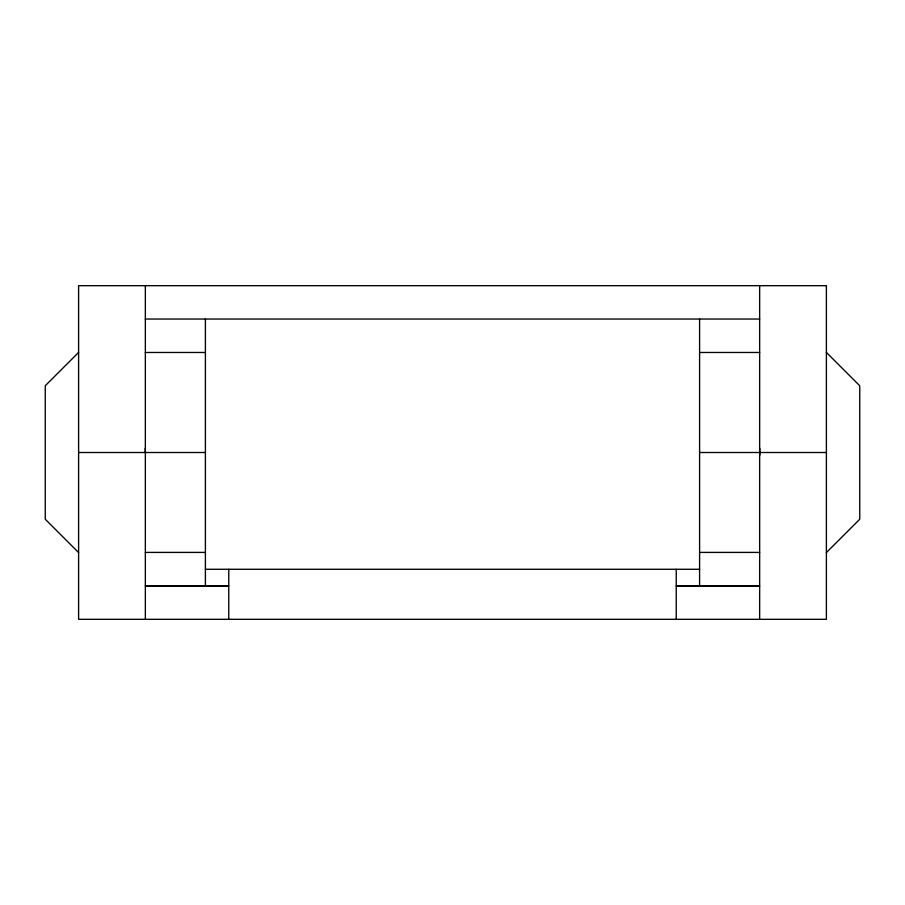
<?xml version="1.0" encoding="UTF-8"?>
<svg xmlns="http://www.w3.org/2000/svg" width="905" height="905" viewBox="0 0 905 905"><rect width="100%" height="100%" fill="white"/><g stroke="black" fill="none" stroke-linecap="round" stroke-linejoin="round"><path stroke-width="1.36" d="M759.759 448.28L759.748 455.317M78.611 352.407L45.25 385.768L45.25 519.232L78.611 552.593M826.389 552.593L859.75 519.232L859.75 385.768L826.389 352.407M699.599 585.965L759.657 585.874L676.239 585.954L699.599 585.965L699.599 319.035M145.343 319.035L759.657 319.035M145.343 352.475L205.401 352.475M699.599 352.475L759.657 352.475M78.611 452.5L205.401 452.5M699.599 452.5L826.389 452.5M145.343 552.412L205.401 552.412M699.599 552.412L759.657 552.412M205.401 569.279L699.599 569.279M205.401 585.965L228.761 585.954L145.343 585.874L205.401 585.965L205.401 319.035M145.241 448.28L145.343 452.5M759.657 285.675L759.657 619.325M676.239 569.279L676.239 619.325M228.761 569.279L228.761 619.325M145.343 285.675L145.343 619.325M826.389 285.675L78.611 285.675L78.611 619.325L826.389 619.325L826.389 285.675"/></g></svg>
